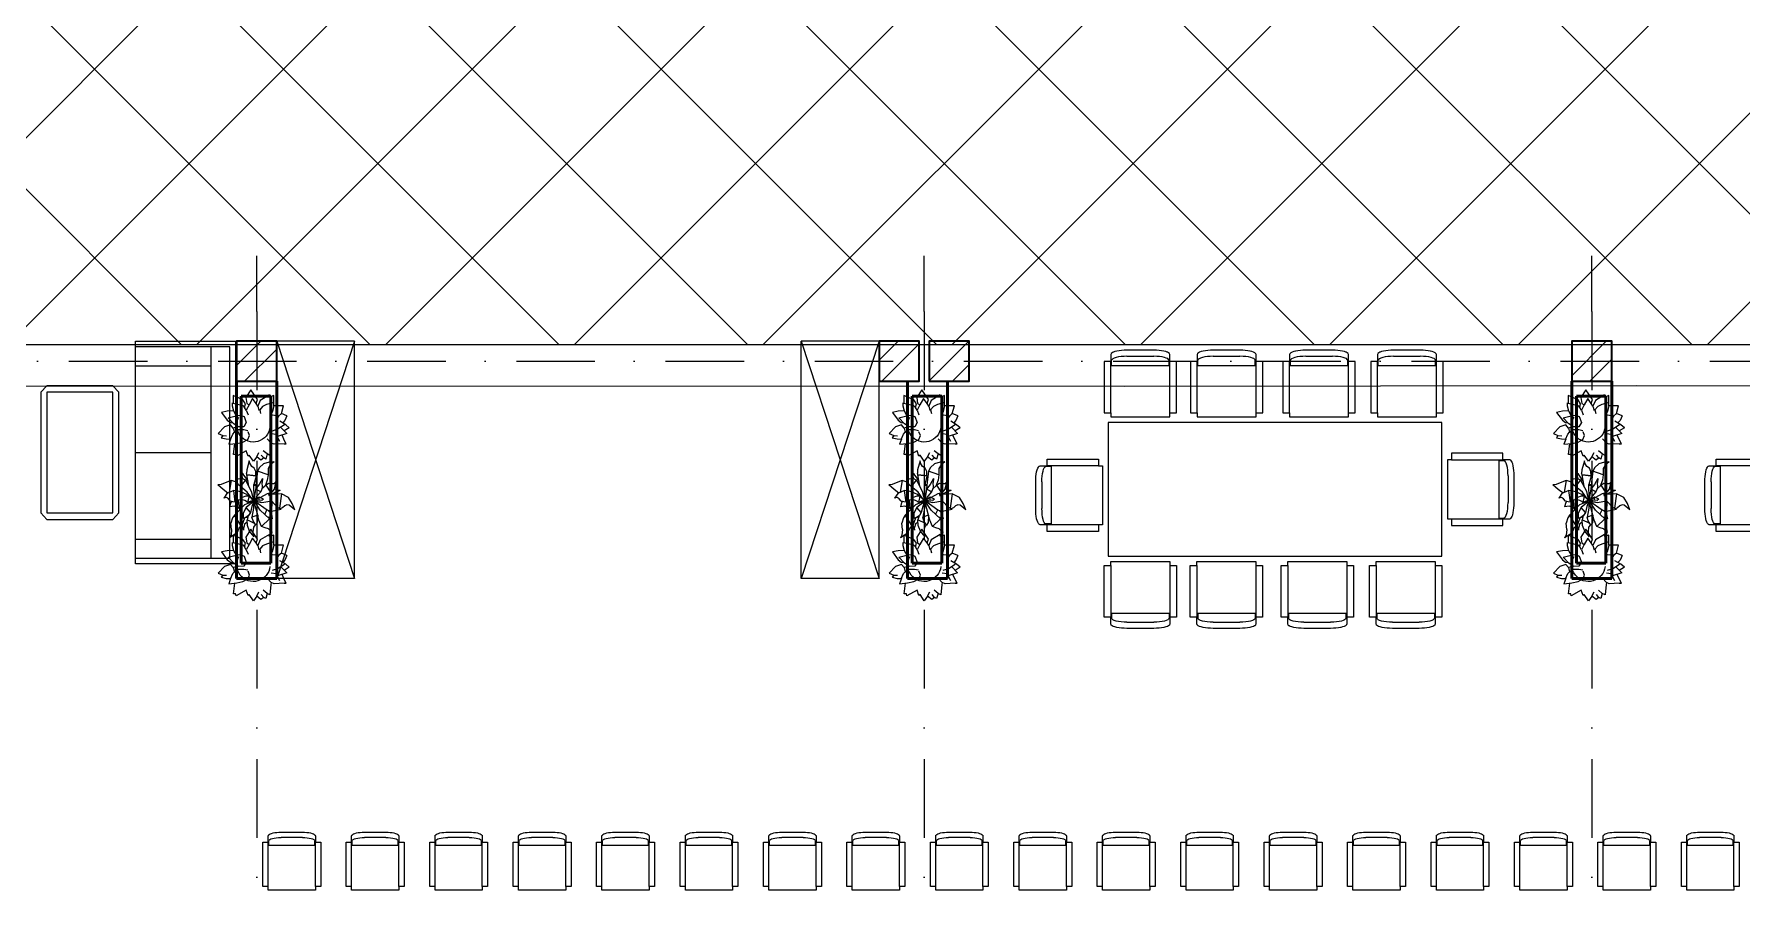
# Model space of a CAD drawing. Header units: millimetres. Extents: x -34838 to 729576, y -214038 to 121482.
# Drawn here: x 548180 to 563529, y -47010 to -39296 of the extents above; entities that cross this region are included whole.
import ezdxf
from ezdxf.enums import TextEntityAlignment as Align

# ---------------------------------------------------------------- set-up
doc = ezdxf.new("R2010")
doc.units = ezdxf.units.MM
doc.header["$MEASUREMENT"] = 0
doc.linetypes.add('Штрихпунктирная', pattern=[1340.555525, 705.555534, -352.777767, 0, -282.222223])
for name, color, linetype, lineweight in [('0_Ном._пера__1', 7, 'Continuous', 13), ('0_Ном._пера__150', 7, 'Continuous', 50), ('_ ГП _СПОРУДИ.3Д_Ном._пера__1', 7, 'Continuous', 13), ('А _ ОСІ КООРДИНАЦІЙНІ.3D_Ном._пера__105', 7, 'Continuous', 13), ('А _ ОСІ КООРДИНАЦІЙНІ.3D_Ном._пера__25', 7, 'Continuous', 0), ('АБ _ 1 _ КОЛОНИ _ КБ.3D_Ном._пера__28', 7, 'Continuous', 35), ('АП _ 0 _ МЕБЛІ .3D_Ном._пера__1', 7, 'Continuous', 13), ('АП _ 0 _ МЕБЛІ .3D_Ном._пера__19', 255, 'Continuous', 13), ('АП _ ТЕП _ ЗОНИ ПРИМІЩЕНЬ .3D_Ном._пера__122', 255, 'Continuous', 0)]:
    doc.layers.add(name, color=color, linetype=linetype, lineweight=lineweight)
for name, color, linetype in [('_ ГП _СПОРУДИ.3Д', 7, 'Continuous'), ('А _ ОСІ КООРДИНАЦІЙНІ.3D', 7, 'Continuous'), ('АБ _ 1 _ КОЛОНИ _ КБ.3D', 7, 'Continuous'), ('АП _ 0 _ МЕБЛІ .3D', 7, 'Continuous'), ('АП _ 0 _ ОБЛАДНАННЯ (НИЖНЄ).3D', 7, 'Continuous')]:
    doc.layers.add(name, color=color, linetype=linetype)
doc.layers.add('_ ГП _СПОРУДИ.3Д_Ном._пера__253', color=7, linetype='Continuous', lineweight=13, true_color=0xdadada)
doc.layers.add('АП _ 0 _ ОБЛАДНАННЯ (НИЖНЄ).3D_Ном._пера__4', color=7, linetype='Continuous', lineweight=15, true_color=0x969696)
doc.styles.add('СГЕНЕРИР_СТИЛЬ_1', font='Arial.ttf')
pattern_1 = [(45, (0, 0), (-318.198, 318.198), []), (45, (-106.07, 106.07), (-318.198, 318.198), [])]

# ---------------------------------------------------------------- blocks, each defined once
blk = doc.blocks.new('Перекрытие_2_4', base_point=(-3125, 12148))
at = {"layer": '_ ГП _СПОРУДИ.3Д_Ном._пера__253', "linetype": 'Continuous', "lineweight": 13, "true_color": 0xdadada}
h = blk.add_hatch(dxfattribs=at)
h.set_pattern_fill('Г___ТРОТУАРИ_М500_0004', color=254, style=0, pattern_type=2)
h.set_pattern_definition([(45, (-275, 12150), (-848.528, 848.528), []), (315, (-275, 12150), (848.528, 848.528), [])])
h.paths.add_polyline_path([(-3125, 12148), (-3125, 10008), (-2650, 9430), (-2650, 9150), (-75, 9150), (-75, 12150), (70932, 12150), (96193, 12150), (96203, 17088), (94983, 22022), (80176, 15996), (78930, 17528), (76339, 16080), (47497, 16080), (47497, 16180), (42497, 16180), (42497, 16080), (32905, 16080), (30405, 16080), (-1129, 16080), (-3125, 16080), (-3125, 12148)])
at = {"layer": '_ ГП _СПОРУДИ.3Д_Ном._пера__1', "color": 7, "linetype": 'Continuous', "lineweight": 13, "flags": 128}
blk.add_lwpolyline([(-3125, 12148), (-3125, 10008), (-2650, 9430), (-2650, 9150), (-75, 9150), (-75, 12150), (70932, 12150), (96193, 12150), (96203, 17088), (94983, 22022), (80176, 15996), (78930, 17528), (76339, 16080), (47497, 16080), (47497, 16180), (42497, 16180), (42497, 16080), (32905, 16080), (30405, 16080), (-1129, 16080), (-3125, 16080), (-3125, 12148)], close=True, dxfattribs=at)
blk = doc.blocks.new('Колонна_4_4', base_point=(24000, 12000))
at = {"layer": 'АБ _ 1 _ КОЛОНИ _ КБ.3D', "linetype": 'Continuous', "lineweight": 0, "true_color": 0x000000}
h = blk.add_hatch(dxfattribs=at)
h.set_pattern_fill('М___МЕТАЛ_СТАЛЬ_0004', color=18, style=0, pattern_type=2)
h.set_pattern_definition(pattern_1)
h.paths.add_polyline_path([(23820, 11820), (24180, 11820), (24180, 12180), (23820, 12180)])
at = {"layer": 'АБ _ 1 _ КОЛОНИ _ КБ.3D_Ном._пера__28', "color": 7, "linetype": 'Continuous', "lineweight": 35, "flags": 128}
blk.add_lwpolyline([(23820, 11820), (24180, 11820), (24180, 12180), (23820, 12180)], close=True, dxfattribs=at)
blk = doc.blocks.new('Колонна_26_4', base_point=(29775, 12000))
at = {"layer": 'АБ _ 1 _ КОЛОНИ _ КБ.3D', "linetype": 'Continuous', "lineweight": 0, "true_color": 0x000000}
h = blk.add_hatch(dxfattribs=at)
h.set_pattern_fill('М___МЕТАЛ_СТАЛЬ_0004', color=18, style=0, pattern_type=2)
h.set_pattern_definition(pattern_1)
h.paths.add_polyline_path([(29595, 11820), (29955, 11820), (29955, 12180), (29595, 12180)])
at = {"layer": 'АБ _ 1 _ КОЛОНИ _ КБ.3D_Ном._пера__28', "color": 7, "linetype": 'Continuous', "lineweight": 35, "flags": 128}
blk.add_lwpolyline([(29595, 11820), (29955, 11820), (29955, 12180), (29595, 12180)], close=True, dxfattribs=at)
blk = doc.blocks.new('Колонна_35_4', base_point=(30225, 12000))
at = {"layer": 'АБ _ 1 _ КОЛОНИ _ КБ.3D', "linetype": 'Continuous', "lineweight": 0, "true_color": 0x000000}
h = blk.add_hatch(dxfattribs=at)
h.set_pattern_fill('М___МЕТАЛ_СТАЛЬ_0004', color=18, style=0, pattern_type=2)
h.set_pattern_definition(pattern_1)
h.paths.add_polyline_path([(30045, 11820), (30405, 11820), (30405, 12180), (30045, 12180)])
at = {"layer": 'АБ _ 1 _ КОЛОНИ _ КБ.3D_Ном._пера__28', "color": 7, "linetype": 'Continuous', "lineweight": 35, "flags": 128}
blk.add_lwpolyline([(30045, 11820), (30405, 11820), (30405, 12180), (30045, 12180)], close=True, dxfattribs=at)
blk = doc.blocks.new('Колонна_36_4', base_point=(36000, 12000))
at = {"layer": 'АБ _ 1 _ КОЛОНИ _ КБ.3D', "linetype": 'Continuous', "lineweight": 0, "true_color": 0x000000}
h = blk.add_hatch(dxfattribs=at)
h.set_pattern_fill('М___МЕТАЛ_СТАЛЬ_0004', color=18, style=0, pattern_type=2)
h.set_pattern_definition(pattern_1)
h.paths.add_polyline_path([(35820, 11820), (36180, 11820), (36180, 12180), (35820, 12180)])
at = {"layer": 'АБ _ 1 _ КОЛОНИ _ КБ.3D_Ном._пера__28', "color": 7, "linetype": 'Continuous', "lineweight": 35, "flags": 128}
blk.add_lwpolyline([(35820, 11820), (36180, 11820), (36180, 12180), (35820, 12180)], close=True, dxfattribs=at)
blk = doc.blocks.new('Диван 22')
at = {"layer": 'АП _ 0 _ МЕБЛІ .3D_Ном._пера__1', "color": 7, "linetype": 'Continuous', "lineweight": 13}
for p, q in [((2000, 900), (0, 900)), ((0, 900), (0, 0)), ((50, 0), (50, 850)), ((50, 850), (1950, 850)), ((1950, 850), (1950, 0)), ((2000, 0), (2000, 900)), ((50, 680), (1950, 680)), ((222, 0), (222, 680)), ((1000, 0), (1000, 680)), ((1778, 0), (1778, 680)), ((0, 0), (2000, 0))]:
    blk.add_line(p, q, dxfattribs=at)
blk = doc.blocks.new('Стол Дизайнерский 03 22')
at = {"layer": 'АП _ 0 _ МЕБЛІ .3D_Ном._пера__1', "color": 7, "linetype": 'Continuous', "lineweight": 13}
for p, q in [((57, 700), (0, 646)), ((0, 646), (0, 54)), ((1143, 700), (57, 700)), ((1143, 646), (57, 646)), ((57, 646), (57, 54)), ((1200, 646), (1143, 700)), ((1143, 54), (1143, 646)), ((1200, 54), (1200, 646)), ((0, 54), (57, 0)), ((57, 54), (1143, 54)), ((57, 0), (1143, 0)), ((1143, 0), (1200, 54))]:
    blk.add_line(p, q, dxfattribs=at)
blk = doc.blocks.new('Модель Комнатного Растения 22')
at = {"layer": 'АП _ 0 _ ОБЛАДНАННЯ (НИЖНЄ).3D_Ном._пера__4', "color": 252, "linetype": 'Continuous', "lineweight": 15, "true_color": 0x969696}
for p, q in [((-37, 231), (23, 319)), ((23, 319), (68, 249)), ((-252, 105), (-271, 176)), ((-271, 176), (-183, 176)), ((-183, 176), (-183, 267)), ((-183, 267), (-146, 254)), ((-183, 177), (-171, 124)), ((-174, 203), (-119, 186)), ((-146, 254), (-144, 273)), ((-144, 273), (-62, 224)), ((-119, 186), (-83, 170)), ((-83, 170), (-57, 139)), ((-62, 224), (-40, 172)), ((-40, 172), (-50, 134)), ((-40, 172), (-25, 196)), ((-25, 196), (-37, 231)), ((-25, 196), (7, 240)), ((7, 240), (39, 183)), ((60, 196), (39, 183)), ((39, 183), (64, 135)), ((68, 249), (60, 196)), ((64, 135), (79, 161)), ((71, 193), (94, 228)), ((79, 161), (71, 193)), ((96, 179), (77, 157)), ((94, 228), (182, 267)), ((182, 199), (96, 179)), ((191, 174), (179, 129)), ((182, 267), (182, 199)), ((192, 201), (191, 174)), ((-323, -22), (-291, 5)), ((-302, 84), (-252, 105)), ((-302, 84), (-284, 42)), ((-291, 5), (-238, 37)), ((-284, 42), (-265, 21)), ((-279, 3), (-218, -35)), ((-252, 105), (-226, 83)), ((-226, 83), (-172, 90)), ((-226, 83), (-201, 48)), ((-171, 124), (-157, 93)), ((-57, 139), (-65, 107)), ((64, 135), (48, 95)), ((84, 78), (64, 24)), ((64, 24), (86, -13)), ((118, 92), (84, 78)), ((155, 86), (118, 92)), ((136, -15), (177, 14)), ((179, 129), (155, 86)), ((227, 68), (155, 86)), ((177, 14), (227, 68)), ((179, 129), (234, 126)), ((181, -25), (205, 3)), ((206, 24), (184, 21)), ((205, 3), (259, -14)), ((234, 45), (206, 24)), ((234, 126), (286, 115)), ((286, 115), (234, 45)), ((-323, -22), (-277, -50)), ((-300, -73), (-247, -19)), ((-300, -73), (-216, -100)), ((-296, -166), (-284, -145)), ((-284, -145), (-258, -87)), ((-238, -145), (-205, -82)), ((-218, -35), (-168, -52)), ((-205, -82), (-161, -76)), ((-161, -160), (-125, -121)), ((35, -92), (48, -58)), ((50, -127), (35, -92)), ((94, -150), (50, -127)), ((87, -38), (51, -46)), ((86, -13), (136, -15)), ((134, -39), (87, -38)), ((150, -162), (94, -150)), ((170, -62), (134, -39)), ((152, -17), (181, -25)), ((181, -25), (170, -62)), ((185, -79), (170, -62)), ((206, -127), (185, -79)), ((244, -122), (205, -124)), ((205, -124), (221, -170)), ((274, -92), (240, -94)), ((288, -112), (244, -122)), ((259, -14), (315, -74)), ((315, -74), (274, -92)), ((274, -92), (288, -112)), ((-277, -166), (-296, -166)), ((-277, -166), (-187, -170)), ((-187, -170), (-161, -160)), ((-161, -160), (-158, -178)), ((-158, -178), (-149, -270)), ((-149, -270), (-124, -257)), ((-124, -257), (-89, -229)), ((-124, -257), (-111, -304)), ((-111, -304), (-93, -293)), ((-93, -293), (-71, -268)), ((-93, -293), (-68, -313)), ((-68, -313), (-30, -283)), ((-30, -283), (-50, -244)), ((-30, -283), (0, -323)), ((0, -323), (38, -268)), ((38, -268), (48, -277)), ((48, -277), (65, -228)), ((65, -228), (155, -280)), ((221, -170), (150, -162)), ((155, -280), (160, -262)), ((160, -262), (179, -261)), ((179, -261), (168, -164))]:
    blk.add_line(p, q, dxfattribs=at)
blk.add_arc((0, 0), 150, 186.1323, 29.8574, dxfattribs=at)
blk = doc.blocks.new('Модель Комнатного Растения 22_2')
at = {"layer": 'АП _ 0 _ ОБЛАДНАННЯ (НИЖНЄ).3D_Ном._пера__4', "color": 252, "linetype": 'Continuous', "lineweight": 15, "true_color": 0x969696}
for p, q in [((-182, 353), (-138, 349)), ((-182, 353), (-147, 326)), ((-182, 353), (-138, 349)), ((-182, 353), (-147, 326)), ((-147, 326), (-128, 291)), ((-147, 326), (-128, 291)), ((-138, 349), (-87, 334)), ((-138, 349), (-87, 334)), ((-87, 334), (-52, 301)), ((-87, 334), (-52, 301)), ((-4, 294), (19, 309)), ((-4, 294), (19, 309)), ((19, 309), (37, 339)), ((19, 309), (37, 339)), ((37, 339), (41, 361)), ((37, 339), (41, 361)), ((41, 361), (64, 279)), ((41, 361), (64, 279)), ((-198, 174), (-183, 155)), ((-198, 174), (-182, 107)), ((-198, 174), (-183, 155)), ((-198, 174), (-182, 107)), ((-183, 155), (-158, 154)), ((-183, 155), (-158, 154)), ((-158, 154), (-132, 156)), ((-158, 154), (-132, 156)), ((-132, 156), (-109, 142)), ((-132, 156), (-109, 142)), ((-128, 291), (-128, 235)), ((-128, 291), (-128, 235)), ((-128, 235), (-34, 268)), ((-128, 235), (-34, 268)), ((-128, 235), (-120, 186)), ((-128, 235), (-120, 186)), ((-120, 186), (-100, 134)), ((-120, 186), (-100, 134)), ((-79, 124), (-75, 165)), ((-79, 124), (-75, 165)), ((-78, 202), (-75, 165)), ((-78, 202), (-49, 148)), ((-78, 202), (-75, 165)), ((-78, 202), (-49, 148)), ((-52, 301), (-34, 268)), ((-52, 301), (-34, 268)), ((-34, 268), (-21, 170)), ((-34, 268), (-21, 170)), ((-21, 170), (-17, 110)), ((-21, 170), (-17, 110)), ((-20, 224), (57, 233)), ((-20, 224), (57, 233)), ((-20, 224), (0, 148)), ((-20, 224), (0, 148)), ((-19, 227), (-18, 266)), ((-19, 227), (-18, 266)), ((-19, 227), (62, 234)), ((-19, 227), (62, 234)), ((-18, 266), (-4, 294)), ((-18, 266), (-4, 294)), ((20, 85), (75, 190)), ((20, 85), (75, 190)), ((44, 133), (62, 234)), ((44, 133), (62, 234)), ((52, 177), (63, 197)), ((52, 177), (63, 197)), ((62, 234), (66, 246)), ((62, 234), (66, 246)), ((63, 197), (95, 240)), ((63, 197), (95, 240)), ((64, 279), (66, 246)), ((64, 279), (66, 246)), ((75, 190), (121, 129)), ((75, 190), (121, 129)), ((76, 188), (99, 198)), ((76, 188), (99, 198)), ((95, 240), (115, 257)), ((95, 240), (115, 257)), ((98, 199), (115, 257)), ((98, 199), (115, 257)), ((99, 198), (117, 199)), ((99, 198), (117, 199)), ((117, 199), (140, 197)), ((117, 199), (140, 197)), ((139, 146), (152, 174)), ((139, 146), (152, 174)), ((140, 197), (159, 206)), ((140, 197), (159, 206)), ((148, 165), (193, 182)), ((148, 165), (193, 182)), ((152, 174), (159, 206)), ((152, 174), (159, 206)), ((193, 182), (204, 183)), ((193, 182), (204, 183)), ((204, 183), (222, 78)), ((204, 183), (258, 162)), ((204, 183), (222, 78)), ((204, 183), (258, 162)), ((258, 162), (294, 147)), ((258, 162), (294, 147)), ((-345, -21), (-312, 33)), ((-345, -21), (-312, 33)), ((-312, 33), (-247, 65)), ((-312, 33), (-247, 65)), ((-247, 65), (-230, -64)), ((-247, 65), (-156, 58)), ((-247, 65), (-230, -64)), ((-247, 65), (-156, 58)), ((-237, 94), (-212, 98)), ((-237, 94), (-212, 98)), ((-237, 94), (-196, 79)), ((-237, 94), (-196, 79)), ((-212, 98), (-183, 110)), ((-212, 98), (-183, 110)), ((-196, 79), (-167, 60)), ((-196, 79), (-167, 60)), ((-182, 107), (-154, 73)), ((-182, 107), (-154, 73)), ((-156, 58), (-137, 54)), ((-156, 58), (-137, 54)), ((-154, 73), (-109, 142)), ((-154, 73), (-109, 142)), ((-154, 73), (-119, 63)), ((-154, 73), (-119, 63)), ((-140, 42), (-132, 66)), ((-140, 42), (-132, 66)), ((-119, 63), (-59, 31)), ((-119, 63), (-59, 31)), ((-109, 142), (-73, 108)), ((-109, 142), (-73, 108)), ((-88, 16), (-48, 34)), ((-88, 16), (-48, 34)), ((-88, 16), (-72, 6)), ((-88, 16), (-72, 6)), ((-79, 124), (-62, 82)), ((-79, 124), (-62, 82)), ((-72, 6), (-49, 7)), ((-72, 6), (-49, 7)), ((-64, 83), (-16, 107)), ((-64, 83), (-16, 107)), ((-64, 83), (-62, 82)), ((-64, 83), (-62, 82)), ((-62, 82), (-16, 107)), ((-62, 82), (-16, 107)), ((-62, 82), (-27, 42)), ((-62, 82), (-27, 42)), ((-49, 148), (-16, 107)), ((-49, 148), (-16, 107)), ((-49, 7), (-48, 34)), ((-49, 7), (-48, 34)), ((-49, 7), (-1, -2)), ((-49, 7), (-1, -2)), ((-48, 34), (-6, 2)), ((-48, 34), (-6, 2)), ((-27, 42), (-8, 12)), ((-27, 42), (-8, 12)), ((-19, 146), (-9, 148)), ((-19, 146), (-9, 148)), ((-17, 136), (-8, 138)), ((-17, 136), (-8, 138)), ((-16, 107), (0, 5)), ((-16, 107), (0, 5)), ((-9, 148), (-1, 148)), ((-9, 148), (-1, 148)), ((-8, 138), (-2, 138)), ((-8, 138), (-2, 138)), ((-6, 12), (1, -2)), ((-6, 12), (1, -2)), ((-5, 1), (1, -2)), ((-5, 1), (1, -2)), ((-2, 23), (0, 148)), ((-2, 23), (0, 148)), ((0, 4), (20, 85)), ((0, 4), (20, 85)), ((0, 3), (17, 17)), ((0, 3), (17, 17)), ((0, 0), (8, 2)), ((0, 0), (8, 2)), ((7, 9), (59, 79)), ((7, 9), (59, 79)), ((8, 8), (43, 42)), ((8, 8), (43, 42)), ((43, 42), (56, -12)), ((43, 42), (71, 42)), ((43, 42), (56, -12)), ((43, 42), (71, 42)), ((47, 43), (64, 57)), ((47, 43), (64, 57)), ((48, 148), (51, 146)), ((48, 148), (51, 146)), ((59, 79), (121, 129)), ((59, 79), (121, 129)), ((64, 57), (118, 83)), ((64, 57), (118, 83)), ((65, -3), (82, 4)), ((65, -3), (82, 4)), ((71, 42), (104, 33)), ((71, 42), (104, 33)), ((82, 4), (123, 18)), ((82, 4), (123, 18)), ((104, 33), (123, 18)), ((104, 33), (123, 18)), ((110, 13), (137, 8)), ((110, 13), (137, 8)), ((118, 83), (181, 93)), ((118, 83), (181, 93)), ((121, 129), (139, 146)), ((121, 129), (139, 146)), ((130, -71), (137, 6)), ((130, -71), (137, 6)), ((137, 8), (167, -10)), ((137, 8), (167, -10)), ((167, -10), (181, 93)), ((167, -10), (181, 93)), ((181, 93), (243, 66)), ((181, 93), (243, 66)), ((188, -8), (211, 0)), ((188, -8), (211, 0)), ((211, 0), (229, 21)), ((211, 0), (229, 21)), ((229, 21), (247, 33)), ((229, 21), (247, 33)), ((233, 71), (276, 102)), ((233, 71), (276, 102)), ((243, 66), (271, 27)), ((243, 66), (271, 27)), ((247, 33), (271, 27)), ((247, 33), (271, 27)), ((276, 102), (324, 145)), ((276, 102), (324, 145)), ((294, 147), (324, 145)), ((294, 147), (324, 145)), ((-368, -78), (-345, -21)), ((-368, -78), (-345, -21)), ((-368, -78), (-317, -37)), ((-368, -78), (-317, -37)), ((-317, -37), (-297, -35)), ((-317, -37), (-297, -35)), ((-297, -35), (-277, -43)), ((-297, -35), (-277, -43)), ((-277, -43), (-257, -61)), ((-277, -43), (-257, -61)), ((-257, -61), (-234, -69)), ((-257, -61), (-234, -69)), ((-246, -75), (-213, -57)), ((-246, -75), (-213, -57)), ((-246, -75), (-158, -93)), ((-246, -75), (-158, -93)), ((-213, -57), (-160, -2)), ((-213, -57), (-160, -2)), ((-168, -160), (-164, -137)), ((-168, -160), (-164, -137)), ((-168, -160), (-127, -146)), ((-168, -160), (-127, -146)), ((-164, -137), (-153, -110)), ((-164, -137), (-153, -110)), ((-160, -2), (-158, -93)), ((-160, -2), (-73, -15)), ((-160, -2), (-158, -93)), ((-160, -2), (-73, -15)), ((-158, -93), (-118, -82)), ((-158, -93), (-118, -82)), ((-153, -110), (-129, -86)), ((-153, -110), (-129, -86)), ((-141, -160), (-58, -82)), ((-141, -160), (-58, -82)), ((-118, -82), (-9, -4)), ((-118, -82), (-9, -4)), ((-114, -82), (-98, -117)), ((-114, -82), (-98, -117)), ((-73, -15), (-9, -4)), ((-73, -15), (-9, -4)), ((-72, -14), (-71, -14)), ((-72, -14), (-71, -14)), ((-65, -13), (-63, -12)), ((-65, -13), (-63, -12)), ((-59, -11), (-54, -10)), ((-59, -11), (-54, -10)), ((-58, -82), (-5, -2)), ((-58, -82), (-5, -2)), ((-52, -10), (-20, -3)), ((-52, -10), (-20, -3)), ((-45, -172), (-35, -132)), ((-45, -172), (-35, -132)), ((-38, -144), (-34, -146)), ((-38, -144), (-34, -146)), ((-35, -126), (-1, -2)), ((-35, -126), (-1, -2)), ((-35, -126), (-31, -192)), ((-35, -126), (17, -144)), ((-35, -126), (-31, -192)), ((-35, -126), (17, -144)), ((-4, -1), (-2, -1)), ((-4, -1), (-2, -1)), ((-3, -1), (-1, -2)), ((-3, -1), (-1, -2)), ((-1, -2), (2, -64)), ((-1, -2), (2, -64)), ((2, -64), (17, -144)), ((2, -64), (17, -144)), ((4, -2), (28, -1)), ((4, -2), (28, -1)), ((4, -9), (18, -49)), ((4, -9), (18, -49)), ((6, -6), (70, -59)), ((6, -6), (70, -59)), ((7, -178), (17, -144)), ((7, -178), (17, -144)), ((10, -3), (84, -34)), ((10, -3), (84, -34)), ((18, -49), (31, -104)), ((18, -49), (31, -104)), ((28, -1), (56, -12)), ((28, -1), (56, -12)), ((31, -104), (70, -59)), ((31, -104), (70, -59)), ((31, -104), (48, -130)), ((31, -104), (48, -130)), ((48, -130), (73, -147)), ((48, -130), (73, -147)), ((51, -133), (61, -170)), ((51, -133), (61, -170)), ((56, -12), (65, -3)), ((56, -12), (65, -3)), ((57, -152), (68, -144)), ((57, -152), (68, -144)), ((70, -59), (97, -110)), ((70, -59), (97, -110)), ((73, -147), (97, -158)), ((73, -147), (97, -158)), ((83, -153), (110, -228)), ((83, -153), (110, -228)), ((84, -34), (175, -128)), ((84, -34), (175, -128)), ((97, -110), (97, -158)), ((97, -110), (97, -158)), ((109, -58), (130, -71)), ((109, -58), (130, -71)), ((110, -62), (111, -59)), ((110, -62), (111, -59)), ((110, -228), (175, -128)), ((110, -228), (175, -128)), ((130, -71), (149, -55)), ((130, -71), (149, -55)), ((149, -55), (178, -47)), ((149, -55), (178, -47)), ((167, -10), (188, -8)), ((167, -10), (188, -8)), ((175, -128), (191, -152)), ((175, -128), (191, -152)), ((178, -47), (219, -52)), ((178, -47), (219, -52)), ((191, -152), (206, -198)), ((191, -152), (206, -198)), ((198, -4), (208, -14)), ((198, -4), (208, -14)), ((208, -14), (219, -52)), ((208, -14), (219, -52)), ((-165, -282), (-159, -246)), ((-165, -282), (-159, -246)), ((-165, -282), (-130, -250)), ((-165, -282), (-130, -250)), ((-159, -246), (-157, -201)), ((-159, -246), (-157, -201)), ((-157, -201), (-141, -160)), ((-157, -201), (-141, -160)), ((-141, -160), (-70, -230)), ((-141, -160), (-70, -230)), ((-130, -250), (-100, -241)), ((-130, -250), (-100, -241)), ((-100, -241), (-70, -230)), ((-100, -241), (-70, -230)), ((-70, -230), (-45, -172)), ((-70, -230), (-45, -172)), ((-31, -192), (-17, -218)), ((-31, -192), (-17, -218)), ((-17, -218), (7, -178)), ((-17, -218), (7, -178)), ((-13, -213), (3, -235)), ((-13, -213), (3, -235)), ((-7, -202), (61, -170)), ((-7, -202), (61, -170)), ((-4, -323), (38, -270)), ((-4, -323), (38, -270)), ((-4, -323), (8, -276)), ((-4, -323), (8, -276)), ((3, -235), (8, -276)), ((3, -235), (8, -276)), ((38, -270), (58, -220)), ((38, -270), (58, -220)), ((58, -220), (61, -170)), ((58, -220), (61, -170)), ((61, -191), (84, -208)), ((61, -191), (84, -208)), ((84, -208), (91, -238)), ((84, -208), (91, -238)), ((90, -263), (105, -216)), ((90, -263), (105, -216)), ((90, -263), (91, -238)), ((90, -263), (91, -238)), ((110, -228), (132, -237)), ((110, -228), (132, -237)), ((132, -237), (142, -262)), ((132, -237), (142, -262)), ((142, -262), (158, -293)), ((142, -262), (158, -293)), ((158, -293), (219, -330)), ((158, -293), (219, -330)), ((200, -257), (206, -198)), ((200, -257), (206, -198)), ((200, -257), (205, -306)), ((200, -257), (205, -306)), ((205, -306), (219, -330)), ((205, -306), (219, -330))]:
    blk.add_line(p, q, dxfattribs=at)
blk = doc.blocks.new('Кресло 01 22_2')
at = {"layer": 'АП _ 0 _ МЕБЛІ .3D_Ном._пера__1', "color": 7, "linetype": 'Continuous', "lineweight": 13}
for p, q in [((60, 498), (0, 498)), ((0, 498), (0, 36)), ((63, 567), (60, 561)), ((60, 561), (60, 559)), ((60, 559), (60, 559)), ((60, 559), (60, 498)), ((60, 36), (60, 498)), ((60, 462), (590, 462)), ((64, 569), (63, 568)), ((63, 568), (63, 567)), ((71, 576), (64, 570)), ((64, 570), (64, 569)), ((67, 462), (67, 510)), ((72, 576), (71, 576)), ((82, 582), (72, 576)), ((83, 582), (82, 582)), ((97, 587), (83, 582)), ((114, 592), (97, 587)), ((115, 592), (114, 592)), ((135, 595), (115, 592)), ((157, 598), (135, 595)), ((180, 599), (157, 598)), ((205, 600), (180, 599)), ((445, 600), (205, 600)), ((205, 545), (445, 545)), ((470, 599), (445, 600)), ((493, 598), (470, 599)), ((515, 595), (493, 598)), ((535, 592), (515, 595)), ((536, 592), (535, 592)), ((553, 587), (536, 592)), ((567, 582), (553, 587)), ((568, 582), (567, 582)), ((578, 576), (568, 582)), ((579, 576), (578, 576)), ((586, 570), (579, 576)), ((583, 462), (583, 510)), ((586, 569), (586, 570)), ((587, 568), (586, 569)), ((587, 567), (587, 568)), ((590, 561), (587, 567)), ((590, 559), (590, 561)), ((590, 498), (590, 559)), ((590, 559), (590, 559)), ((650, 498), (590, 498)), ((590, 36), (590, 498)), ((650, 36), (650, 498)), ((0, 36), (60, 36)), ((60, 36), (60, 0)), ((60, 0), (590, 0)), ((590, 0), (590, 36)), ((590, 36), (650, 36))]:
    blk.add_line(p, q, dxfattribs=at)
for centre, start_param, end_param in [((205, 510), 1.570796, 3.141593), ((445, 510), 0, 1.570796)]:
    blk.add_ellipse(centre, major_axis=(137, 0), ratio=0.252258, start_param=start_param, end_param=end_param, dxfattribs=at)
blk = doc.blocks.new('Кресло 01 22')
at = {"layer": 'АП _ 0 _ МЕБЛІ .3D_Ном._пера__1', "color": 7, "linetype": 'Continuous', "lineweight": 13}
for p, q in [((50, 491), (48, 486)), ((48, 486), (48, 485)), ((48, 485), (48, 484)), ((48, 484), (48, 431)), ((51, 493), (50, 492)), ((50, 492), (50, 491)), ((52, 494), (51, 493)), ((57, 499), (52, 494)), ((66, 504), (57, 500)), ((57, 500), (57, 499)), ((67, 505), (66, 504)), ((78, 509), (67, 505)), ((92, 513), (78, 509)), ((108, 516), (92, 513)), ((92, 513), (92, 513)), ((126, 518), (108, 516)), ((144, 520), (126, 518)), ((164, 520), (144, 520)), ((356, 520), (164, 520)), ((164, 472), (356, 472)), ((376, 520), (356, 520)), ((394, 518), (376, 520)), ((412, 516), (394, 518)), ((428, 513), (412, 516)), ((442, 509), (428, 513)), ((428, 513), (428, 513)), ((453, 505), (442, 509)), ((454, 504), (453, 505)), ((463, 500), (454, 504)), ((463, 499), (463, 500)), ((468, 494), (463, 499)), ((469, 493), (468, 494)), ((470, 492), (469, 493)), ((470, 491), (470, 492)), ((472, 486), (470, 491)), ((472, 485), (472, 486)), ((472, 484), (472, 485)), ((472, 431), (472, 484)), ((48, 431), (0, 431)), ((0, 431), (0, 31)), ((48, 31), (48, 431)), ((48, 400), (472, 400)), ((54, 400), (54, 442)), ((466, 400), (466, 442)), ((520, 431), (472, 431)), ((472, 31), (472, 431)), ((520, 31), (520, 431)), ((0, 31), (48, 31)), ((48, 31), (48, 0)), ((48, 0), (472, 0)), ((472, 0), (472, 31)), ((472, 31), (520, 31))]:
    blk.add_line(p, q, dxfattribs=at)
for centre, start_param, end_param in [((164, 442), 1.570796, 3.141593), ((356, 442), 0, 1.570796)]:
    blk.add_ellipse(centre, major_axis=(110, 0), ratio=0.273279, start_param=start_param, end_param=end_param, dxfattribs=at)
blk = doc.blocks.new('Стол Обеденный 01 22_2')
at = {"layer": 'АП _ 0 _ МЕБЛІ .3D_Ном._пера__1', "color": 7, "linetype": 'Continuous', "lineweight": 13}
for p, q in [((3000, 1200), (0, 1200)), ((0, 1200), (0, 0)), ((3000, 0), (3000, 1200)), ((0, 0), (3000, 0))]:
    blk.add_line(p, q, dxfattribs=at)
at = {"layer": 'АП _ 0 _ МЕБЛІ .3D_Ном._пера__19', "color": 255, "linetype": 'Continuous', "lineweight": 13}
for p, q in [((3000, 1200), (0, 1200)), ((0, 1200), (0, 0)), ((3000, 0), (3000, 1200)), ((0, 0), (3000, 0))]:
    blk.add_line(p, q, dxfattribs=at)
blk = doc.blocks.new('Стандартный Маркер Сетки')
at = {"layer": 'А _ ОСІ КООРДИНАЦІЙНІ.3D_Ном._пера__105', "color": 7, "linetype": 'Штрихпунктирная', "lineweight": 13}
for q in [(0, 0), (18399, 0)]:
    blk.add_line((500, 0), q, dxfattribs=at)
at = {"layer": 'А _ ОСІ КООРДИНАЦІЙНІ.3D_Ном._пера__25', "color": 7, "lineweight": 0, "style": 'СГЕНЕРИР_СТИЛЬ_1'}
blk.add_attdef('AC_MarkerText_1', text='', height=700, rotation=90, dxfattribs=at).set_placement((19899, 40), align=Align.MIDDLE_CENTER)
blk = doc.blocks.new('Стандартный Маркер Сетки_2')
at = {"layer": 'А _ ОСІ КООРДИНАЦІЙНІ.3D_Ном._пера__105', "color": 7, "linetype": 'Штрихпунктирная', "lineweight": 13}
blk.add_line((500, 0), (99754.182117, 0), dxfattribs=at)
at = {"layer": 'А _ ОСІ КООРДИНАЦІЙНІ.3D_Ном._пера__25', "color": 7, "lineweight": 0, "style": 'СГЕНЕРИР_СТИЛЬ_1'}
blk.add_attdef('AC_MarkerText_1', text='', height=700, dxfattribs=at).set_placement((-1000, 40.005), align=Align.MIDDLE_CENTER)

msp = doc.modelspace()

# ---------------------------------------------------------------- linework, layer by layer
at = {"layer": '0_Ном._пера__1', "color": 7, "linetype": 'Continuous', "lineweight": 13}
for p, q in [((550360, -44184.5), (550360, -42054.5)), ((550360, -42054.5), (551060, -44184.5)), ((551060, -42054.5), (550360, -44184.5)), ((551060, -42054.5), (550360, -42054.5)), ((551060, -44184.5), (551060, -42054.5)), ((555075, -44184.5), (555075, -42054.5)), ((555075, -42054.5), (555775, -44184.5)), ((555775, -42054.5), (555075, -44184.5)), ((555775, -42054.5), (555075, -42054.5)), ((555775, -44184.5), (555775, -42054.5)), ((551060, -44184.5), (550360, -44184.5)), ((555775, -44184.5), (555075, -44184.5))]:
    msp.add_line(p, q, dxfattribs=at)
at = {"layer": '0_Ном._пера__150', "color": 7, "linetype": 'Continuous', "lineweight": 50}
for p, q in [((550000, -44184.5), (550000, -42414.5)), ((550360, -42414.5), (550360, -44184.5)), ((556029.7, -44184.5), (556029.7, -42414.5)), ((556389.7, -42414.5), (556389.7, -44184.5)), ((562000, -44184.5), (562000, -42414.5)), ((562360, -42414.5), (562360, -44184.5)), ((550041.1, -42549.5), (550307.6, -42549.5)), ((550041.1, -44049.5), (550041.1, -42549.5)), ((550307.6, -42549.5), (550307.6, -44049.5)), ((556070.8, -42549.5), (556337.3, -42549.5)), ((556070.8, -44049.5), (556070.8, -42549.5)), ((556337.3, -42549.5), (556337.3, -44049.5)), ((562041.1, -42549.5), (562307.6, -42549.5)), ((562041.1, -44049.5), (562041.1, -42549.5)), ((562307.6, -42549.5), (562307.6, -44049.5)), ((550041.1, -44049.5), (550307.6, -44049.5)), ((556070.8, -44049.5), (556337.3, -44049.5)), ((562041.1, -44049.5), (562307.6, -44049.5)), ((550000, -44184.5), (550360, -44184.5)), ((556029.7, -44184.5), (556389.7, -44184.5)), ((562000, -44184.5), (562360, -44184.5))]:
    msp.add_line(p, q, dxfattribs=at)
at = {"layer": 'АП _ ТЕП _ ЗОНИ ПРИМІЩЕНЬ .3D_Ном._пера__122', "color": 255, "linetype": 'Continuous', "lineweight": 0, "flags": 128}
msp.add_lwpolyline([(526527.6, -56226.9), (598000, -56226.9), (598000, -42456.9), (576482.6, -42456.9), (576480.3, -42456.1), (566361, -42461), (562580, -42456.1), (557981.7, -42460.2), (526527.6, -42456.1)], close=True, dxfattribs=at)

# ---------------------------------------------------------------- block references
at = {"layer": '_ ГП _СПОРУДИ.3Д', "color": 7, "linetype": 'Continuous', "lineweight": 13}
msp.add_blockref('Перекрытие_2_4', (523055, -42086.4), dxfattribs=at)
at = {"layer": 'А _ ОСІ КООРДИНАЦІЙНІ.3D', "color": 7, "linetype": 'Continuous', "lineweight": 60, "zscale": 1000}
msp.add_blockref('Стандартный Маркер Сетки_2', (521180, -42234.5), dxfattribs=at)
at = {"layer": 'А _ ОСІ КООРДИНАЦІЙНІ.3D', "color": 7, "linetype": 'Continuous', "lineweight": 60, "zscale": 1000, "rotation": 270}
for p in [(550180, -41287.4), (556180, -41287.4), (562180, -41287.4)]:
    msp.add_blockref('Стандартный Маркер Сетки', p, dxfattribs=at)
at = {"layer": 'АБ _ 1 _ КОЛОНИ _ КБ.3D', "color": 7, "lineweight": 35}
for name, p in [('Колонна_4_4', (550180, -42234.5)), ('Колонна_26_4', (555955, -42234.5)), ('Колонна_35_4', (556405, -42234.5)), ('Колонна_36_4', (562180, -42234.5))]:
    msp.add_blockref(name, p, dxfattribs=at)
at = {"layer": 'АП _ 0 _ МЕБЛІ .3D', "color": 7, "linetype": 'Continuous', "lineweight": 60, "xscale": -1, "zscale": 1000, "rotation": 269.9999999999811}
msp.add_blockref('Диван 22', (549090, -44054.5), dxfattribs=at)
at = {"layer": 'АП _ 0 _ МЕБЛІ .3D', "color": 7, "linetype": 'Continuous', "lineweight": 13, "zscale": 1000}
for name, p in [('Кресло 01 22_2', (557797.3, -42734.5)), ('Кресло 01 22_2', (558572.4, -42734.5)), ('Кресло 01 22_2', (559403.5, -42734.5)), ('Кресло 01 22_2', (560193.4, -42734.5)), ('Стол Обеденный 01 22_2', (557832.3, -43984.5))]:
    msp.add_blockref(name, p, dxfattribs=at)
at = {"layer": 'АП _ 0 _ МЕБЛІ .3D', "color": 7, "linetype": 'Continuous', "lineweight": 60, "zscale": 1000, "rotation": 89.99999999997792}
msp.add_blockref('Стол Дизайнерский 03 22', (548939.9, -43654.5), dxfattribs=at)
at = {"layer": 'АП _ 0 _ МЕБЛІ .3D', "color": 7, "linetype": 'Continuous', "lineweight": 13, "xscale": -1, "zscale": 1000}
for p, rotation in [((557782.3, -43112.8), 90), ((563796.4, -43112.8), 90), ((557797.3, -44034.5), 180), ((558571.5, -44034.5), 180), ((559387.3, -44034.5), 180), ((560182.3, -44034.5), 180)]:
    msp.add_blockref('Кресло 01 22_2', p, dxfattribs=dict(at, rotation=rotation))
at = {"layer": 'АП _ 0 _ МЕБЛІ .3D', "color": 7, "linetype": 'Continuous', "lineweight": 13, "zscale": 1000, "rotation": 270}
msp.add_blockref('Кресло 01 22_2', (560882.3, -43059.5), dxfattribs=at)
at = {"layer": 'АП _ 0 _ МЕБЛІ .3D', "color": 7, "linetype": 'Continuous', "lineweight": 13, "xscale": -1, "zscale": 1000}
for p in [(550755.3, -46984.5), (551505.3, -46984.5), (552255.3, -46984.5), (553005.3, -46984.5), (553755.3, -46984.5), (554505.3, -46984.5), (555255.3, -46984.5), (556005.3, -46984.5), (556755.3, -46984.5), (557505.3, -46984.5), (558255.3, -46984.5), (559005.3, -46984.5), (559755.3, -46984.5), (560505.3, -46984.5), (561255.3, -46984.5), (562005.3, -46984.5), (562755.3, -46984.5), (563505.3, -46984.5)]:
    msp.add_blockref('Кресло 01 22', p, dxfattribs=at)
at = {"layer": 'АП _ 0 _ ОБЛАДНАННЯ (НИЖНЄ).3D', "color": 7, "linetype": 'Continuous', "lineweight": 13, "xscale": -1, "zscale": 1000}
for name, p in [('Модель Комнатного Растения 22', (550150.2, -42809.9)), ('Модель Комнатного Растения 22', (556180, -42809.9)), ('Модель Комнатного Растения 22', (562150.2, -42809.9)), ('Модель Комнатного Растения 22_2', (550154.8, -43489.8)), ('Модель Комнатного Растения 22_2', (556184.5, -43489.8)), ('Модель Комнатного Растения 22_2', (562154.8, -43489.8)), ('Модель Комнатного Растения 22', (550150.2, -44062.8)), ('Модель Комнатного Растения 22', (556180, -44062.8)), ('Модель Комнатного Растения 22', (562150.2, -44062.8))]:
    msp.add_blockref(name, p, dxfattribs=at)

doc.saveas('drawing.dxf')
